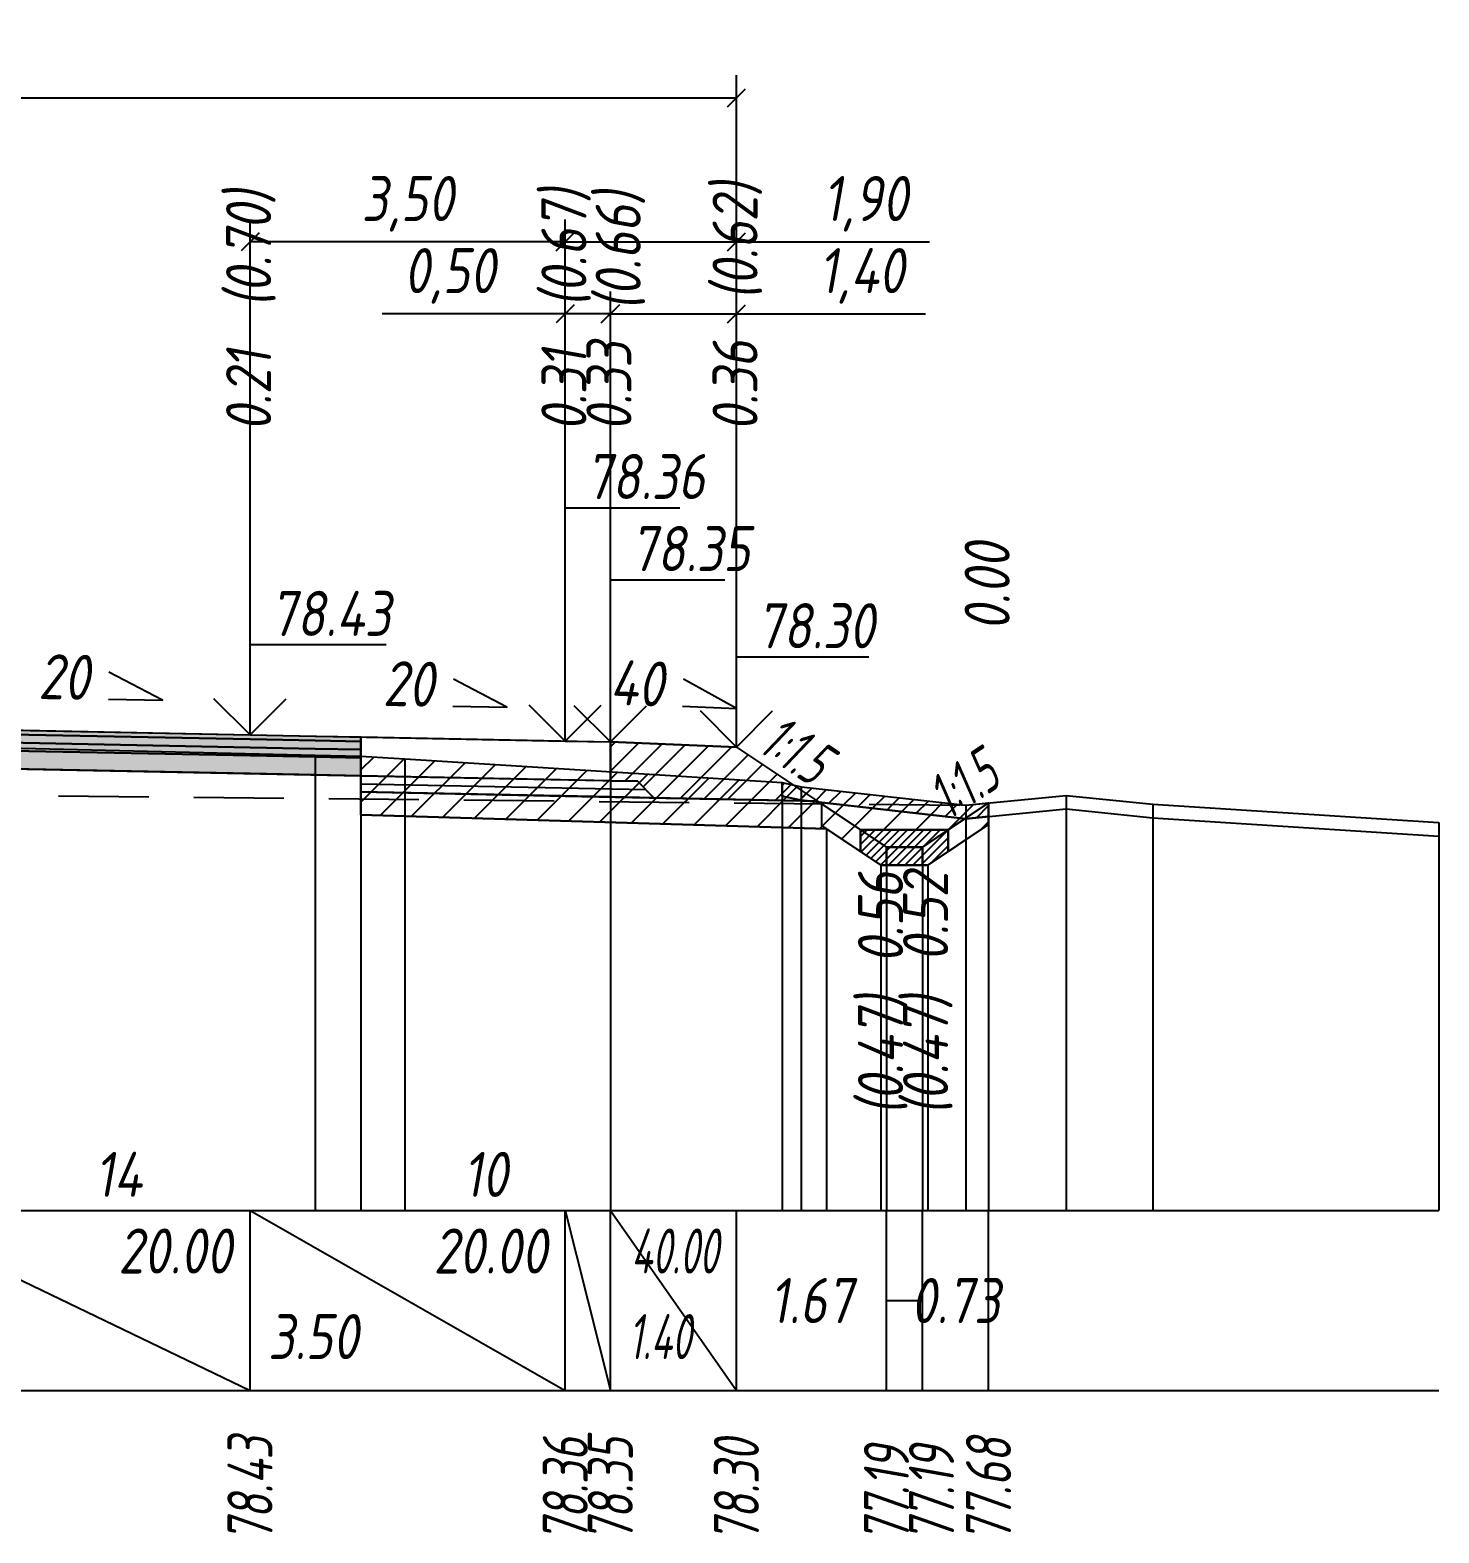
# Model space of a CAD drawing. Extents: x -717 to 1451, y -133302 to 233.
# Drawn here: x 164.5 to 242.7, y -30677.9 to -30594.5 of the extents above; entities that cross this region are included whole.
import ezdxf
from ezdxf.enums import TextEntityAlignment as Align

# ---------------------------------------------------------------- set-up
doc = ezdxf.new("R2010")
doc.units = 0
doc.linetypes.add('штриховая', pattern=[0.75, 0.5, -0.25])
for name, color, linetype in [('Интерполированный поперечник', 2, 'Continuous'), ('Код_514', 1, 'Continuous'), ('Контур_0', 7, 'Continuous'), ('Контур_2521', 7, 'Continuous'), ('Контур_2564', 7, 'Continuous'), ('Контур_2660', 7, 'Continuous'), ('Контур_2665', 7, 'Continuous'), ('Контур_400', 7, 'Continuous'), ('Контур_508', 7, 'Continuous'), ('Контур_512', 7, 'Continuous'), ('Контур_513', 7, 'Continuous'), ('Контур_818', 7, 'Continuous'), ('Красный поперечник', 1, 'Continuous'), ('Объём_2501', 7, 'Continuous'), ('Объём_2564', 7, 'Continuous'), ('Объём_2650', 7, 'Continuous'), ('Объём_2660', 7, 'Continuous'), ('Объём_2661', 7, 'Continuous'), ('Объём_2662', 7, 'Continuous'), ('Объём_2663', 7, 'Continuous'), ('Объём_2664', 7, 'Continuous'), ('Объём_2665', 7, 'Continuous'), ('Объём_2666', 7, 'Continuous'), ('Объём_2667', 7, 'Continuous'), ('Объём_2668', 7, 'Continuous'), ('Объём_2669', 7, 'Continuous'), ('Объём_2675', 7, 'Continuous'), ('Объём_2753', 7, 'Continuous'), ('Откосы', 7, 'Continuous'), ('Отметки покрытия', 7, 'Continuous'), ('Рабочие отметки', 7, 'Continuous'), ('Рабочие отметки доп.', 7, 'Continuous'), ('Слои выравнивания', 7, 'Continuous'), ('Таблица', 7, 'Continuous'), ('Уклоны проезжей части', 7, 'Continuous'), ('Черный поперечник', 3, 'Continuous')]:
    doc.layers.add(name, color=color, linetype=linetype)
for name, color, linetype, true_color in [('Контур_2540', 2, 'Continuous', 0xffff00), ('Контур_2560', 2, 'Continuous', 0xffff00), ('Контур_2561', 7, 'Continuous', 0xff8040), ('Контур_2562', 3, 'Continuous', 0x00ff00), ('Контур_2563', 7, 'Continuous', 0xff8000), ('Контур_2570', 7, 'Continuous', 0x80ff00), ('Контур_2583', 3, 'Continuous', 0x00ff00), ('Контур_2584', 3, 'Continuous', 0x00ff00), ('Контур_2725', 7, 'Continuous', 0x323232), ('Контур_2736', 4, 'Continuous', 0x00ffff), ('Контур_2737', 4, 'Continuous', 0x00ffff), ('Контур_2738', 4, 'Continuous', 0x00ffff), ('Контур_2739', 4, 'Continuous', 0x00ffff), ('Контур_2741', 4, 'Continuous', 0x00ffff), ('Контур_2742', 4, 'Continuous', 0x00ffff), ('Контур_2743', 4, 'Continuous', 0x00ffff), ('Контур_2744', 7, 'Continuous', 0xa4ffff), ('Контур_2745', 7, 'Continuous', 0xa4ffff), ('Контур_2747', 4, 'Continuous', 0x00ffff), ('Контур_2748', 4, 'Continuous', 0x00ffff), ('Контур_2749', 4, 'Continuous', 0x00ffff), ('Контур_2750', 4, 'Continuous', 0x00ffff), ('Контур_2751', 4, 'Continuous', 0x00ffff), ('Контур_2752', 4, 'Continuous', 0x00ffff), ('Контур_2760', 7, 'Continuous', 0x323232), ('Контур_2761', 7, 'Continuous', 0x323232), ('Контур_2762', 7, 'Continuous', 0x323232), ('Контур_2763', 7, 'Continuous', 0x323232), ('Контур_402', 7, 'Continuous', 0xff6464), ('Контур_703', 4, 'Continuous', 0x00ffff), ('Контур_705', 4, 'Continuous', 0x00ffff), ('Контур_707', 4, 'Continuous', 0x00ffff), ('Контур_720', 131, 'Continuous', 0xaaffff), ('Объём_2500', 7, 'Continuous', 0xc0c0c0), ('Объём_2520', 7, 'Continuous', 0x80ffff), ('Объём_2540', 2, 'Continuous', 0xffff00), ('Объём_2560', 2, 'Continuous', 0xffff00), ('Объём_2561', 7, 'Continuous', 0xff8040), ('Объём_2562', 3, 'Continuous', 0x00ff00), ('Объём_2563', 7, 'Continuous', 0xff8000), ('Объём_2570', 7, 'Continuous', 0x80ff00), ('Объём_2583', 3, 'Continuous', 0x00ff00), ('Объём_2584', 3, 'Continuous', 0x00ff00), ('Объём_2591', 3, 'Continuous', 0x00ff00), ('Объём_2595', 3, 'Continuous', 0x00ff00), ('Объём_2600', 7, 'Continuous', 0x808000), ('Объём_2620', 2, 'Continuous', 0xffff00), ('Объём_2746', 2, 'Continuous', 0xffff00)]:
    doc.layers.add(name, color=color, linetype=linetype, true_color=true_color)
doc.styles.get("Standard").update_dxf_attribs({"font": 'txt', "height": 2.5})
doc.styles.add('М', font='romand.shx', dxfattribs={"width": 0.8, "oblique": 10, "height": 2.5})
doc.dimstyles.new('ISO-25', dxfattribs={"dimtxt": 2.5, "dimasz": 2.5, "dimexe": 1.25, "dimexo": 0.625, "dimtad": 1, "dimtxsty": 'Standard', "dimcen": 2.5, "dimadec": 0, "dimazin": 0, "dimtfac": 1, "dimtmove": 0, "dimatfit": 3, "dimfxl": 1, "dimarcsym": 0})

# ---------------------------------------------------------------- blocks, each defined once
blk = doc.blocks.new('_Oblique')
at = {"color": 0, "linetype": 'ByBlock', "lineweight": -2}
blk.add_line((-0.5, -0.5), (0.5, 0.5), dxfattribs=at)
blk = doc.blocks.new('*D697')
at = {"color": 0, "lineweight": -2, "transparency": 16777216}
for p, q in [((196.738, -30633.441), (196.738, -30609.001)), ((203.738, -30633.721), (203.738, -30609.001)), ((196.738, -30610.251), (203.738, -30610.251)), ((203.738, -30610.251), (214.228, -30610.251))]:
    blk.add_line(p, q, dxfattribs=at)
at = {"layer": 'Defpoints', "color": 0, "transparency": 16777216}
for p in [(203.738, -30610.251), (196.738, -30634.066), (203.738, -30634.346)]:
    blk.add_point(p, dxfattribs=at)
at = {"color": 0, "lineweight": -2, "transparency": 16777216, "rotation": 180}
blk.add_blockref('_Oblique', (196.738, -30610.251), dxfattribs=at)
at = {"color": 0, "lineweight": -2, "transparency": 16777216}
blk.add_blockref('_Oblique', (203.738, -30610.251), dxfattribs=at)
at = {"color": 0, "transparency": 16777216, "insert": (210.688, -30608.138), "char_height": 2.5, "width": 8.75, "attachment_point": 5, "style": 'М'}
blk.add_mtext('1,40', dxfattribs=at)
blk = doc.blocks.new('*D699')
at = {"color": 0, "lineweight": -2, "transparency": 16777216}
for p, q in [((194.238, -30633.391), (194.238, -30609.001)), ((196.738, -30633.441), (196.738, -30609.001)), ((194.238, -30610.251), (184.067, -30610.251)), ((196.738, -30610.251), (194.238, -30610.251))]:
    blk.add_line(p, q, dxfattribs=at)
at = {"layer": 'Defpoints', "color": 0, "transparency": 16777216}
for p in [(196.738, -30610.251), (194.238, -30634.016), (196.738, -30634.066)]:
    blk.add_point(p, dxfattribs=at)
at = {"color": 0, "lineweight": -2, "transparency": 16777216, "rotation": 180}
blk.add_blockref('_Oblique', (194.238, -30610.251), dxfattribs=at)
at = {"color": 0, "lineweight": -2, "transparency": 16777216}
blk.add_blockref('_Oblique', (196.738, -30610.251), dxfattribs=at)
at = {"color": 0, "transparency": 16777216, "insert": (187.829, -30608.138), "char_height": 2.5, "width": 9.16667, "attachment_point": 5, "style": 'М'}
blk.add_mtext('0,50', dxfattribs=at)
blk = doc.blocks.new('*D701')
at = {"color": 0, "lineweight": -2, "transparency": 16777216}
for p, q in [((176.738, -30633.041), (176.738, -30605.001)), ((194.238, -30633.391), (194.238, -30605.001)), ((194.238, -30606.251), (176.738, -30606.251))]:
    blk.add_line(p, q, dxfattribs=at)
at = {"layer": 'Defpoints', "color": 0, "transparency": 16777216}
for p in [(176.738, -30606.251), (176.738, -30633.666), (194.238, -30634.016)]:
    blk.add_point(p, dxfattribs=at)
at = {"color": 0, "lineweight": -2, "transparency": 16777216, "rotation": 180}
blk.add_blockref('_Oblique', (176.738, -30606.251), dxfattribs=at)
at = {"color": 0, "lineweight": -2, "transparency": 16777216}
blk.add_blockref('_Oblique', (194.238, -30606.251), dxfattribs=at)
at = {"color": 0, "transparency": 16777216, "insert": (185.488, -30604.138), "char_height": 2.5, "width": 9.58333, "attachment_point": 5, "style": 'М'}
blk.add_mtext('3,50', dxfattribs=at)
blk = doc.blocks.new('*D702')
at = {"color": 0, "lineweight": -2, "transparency": 16777216}
for p, q in [((194.238, -30633.391), (194.238, -30605.001)), ((203.738, -30633.721), (203.738, -30605.001)), ((194.238, -30606.251), (203.738, -30606.251)), ((203.738, -30606.251), (214.448, -30606.251))]:
    blk.add_line(p, q, dxfattribs=at)
at = {"layer": 'Defpoints', "color": 0, "transparency": 16777216}
for p in [(194.238, -30606.251), (194.238, -30634.016), (203.738, -30634.346)]:
    blk.add_point(p, dxfattribs=at)
at = {"color": 0, "lineweight": -2, "transparency": 16777216, "rotation": 180}
blk.add_blockref('_Oblique', (194.238, -30606.251), dxfattribs=at)
at = {"color": 0, "lineweight": -2, "transparency": 16777216}
blk.add_blockref('_Oblique', (203.738, -30606.251), dxfattribs=at)
at = {"color": 0, "transparency": 16777216, "insert": (210.908, -30604.138), "char_height": 2.5, "width": 8.75, "attachment_point": 5, "style": 'М'}
blk.add_mtext('1,90', dxfattribs=at)
blk = doc.blocks.new('*D704')
at = {"color": 0, "lineweight": -2, "transparency": 16777216}
for p, q in [((108.238, -30633.721), (108.238, -30597.001)), ((203.738, -30633.721), (203.738, -30597.001)), ((108.238, -30598.251), (203.738, -30598.251))]:
    blk.add_line(p, q, dxfattribs=at)
at = {"layer": 'Defpoints', "color": 0, "transparency": 16777216}
for p in [(203.738, -30598.251), (108.238, -30634.346), (203.738, -30634.346)]:
    blk.add_point(p, dxfattribs=at)
at = {"color": 0, "lineweight": -2, "transparency": 16777216, "rotation": 180}
blk.add_blockref('_Oblique', (108.238, -30598.251), dxfattribs=at)
at = {"color": 0, "lineweight": -2, "transparency": 16777216}
blk.add_blockref('_Oblique', (203.738, -30598.251), dxfattribs=at)
at = {"color": 0, "transparency": 16777216, "insert": (155.988, -30596.138), "char_height": 2.5, "width": 10.41667, "attachment_point": 5, "style": 'М'}
blk.add_mtext('19,10', dxfattribs=at)

msp = doc.modelspace()

# ---------------------------------------------------------------- hatches: boundary and pattern name
at = {"layer": 'Объём_2563'}
h = msp.add_hatch(dxfattribs=at)
h.set_pattern_fill('ANSI31', color=256, scale=0.3)
h.paths.add_polyline_path([(199.157, -30637.102), (198.238, -30636.183), (196.738, -30636.153), (196.738, -30634.003), (203.738, -30634.283), (208.238, -30637.283)])
at = {"layer": 'Объём_2570'}
h = msp.add_hatch(dxfattribs=at)
h.set_pattern_fill('ANSI31', color=256, scale=0.2)
h.paths.add_polyline_path([(207.334, -30636.484), (216.461, -30637.513), (217.731, -30637.389), (217.731, -30638.139), (216.461, -30638.263), (207.334, -30637.234), (206.277, -30637.01), (206.277, -30636.26)])
at = {"layer": 'Объём_2600'}
h = msp.add_hatch(dxfattribs=at)
h.set_pattern_fill('ANSI31', color=6, scale=0.4)
h.paths.add_polyline_path([(217.731, -30638.591), (215.497, -30640.079), (215.497, -30638.878), (210.629, -30638.878), (210.629, -30640.079), (208.742, -30638.821), (182.89, -30638.045), (182.89, -30634.799), (185.327, -30634.941), (206.277, -30636.26), (206.277, -30637.01), (207.334, -30637.234), (216.461, -30638.263), (217.731, -30638.139)])
at = {"layer": 'Объём_2620'}
h = msp.add_hatch(dxfattribs=at)
h.set_pattern_fill('ANSI31', color=2, scale=0.1)
h.paths.add_polyline_path([(210.629, -30638.878), (215.497, -30638.878), (215.497, -30640.079), (214.366, -30640.834), (211.761, -30640.834), (210.629, -30640.079)])
at = {"layer": 'Слои выравнивания'}
for color, points in [(2, [(155.988, -30633.188), (157.835, -30633.225), (176.738, -30633.603), (180.358, -30633.676), (182.89, -30633.726), (182.89, -30633.976), (180.358, -30633.926), (176.738, -30633.853), (157.835, -30633.475), (155.988, -30633.438)]), (3, [(155.988, -30633.438), (157.835, -30633.475), (176.738, -30633.853), (180.358, -30633.926), (182.89, -30633.976), (182.89, -30634.426), (180.358, -30634.376), (176.738, -30634.303), (157.835, -30633.925), (155.988, -30633.888)]), (4, [(155.988, -30633.888), (157.835, -30633.925), (176.738, -30634.303), (180.358, -30634.376), (182.89, -30634.426), (182.89, -30634.876), (180.358, -30634.826), (176.738, -30634.753), (157.835, -30634.375), (155.988, -30634.338)]), (5, [(155.988, -30634.338), (157.835, -30634.375), (176.738, -30634.753), (180.358, -30634.826), (182.89, -30634.876), (182.89, -30635.876), (180.358, -30635.826), (176.738, -30635.753), (157.835, -30635.375), (155.988, -30635.338)])]:
    msp.add_hatch(color=color, dxfattribs=at).paths.add_polyline_path(points)

# ---------------------------------------------------------------- linework, layer by layer
at = {"layer": 'Интерполированный поперечник', "linetype": 'штриховая', "ltscale": 10, "flags": 128}
msp.add_lwpolyline([(106.117, -30636.365), (216.461, -30637.513)], dxfattribs=at)
at = {"layer": 'Код_514'}
for p, q in [((155.988, -30660), (176.738, -30670)), ((176.738, -30670), (176.738, -30660)), ((176.738, -30660), (194.238, -30670)), ((194.238, -30670), (194.238, -30660)), ((194.238, -30660), (196.738, -30670)), ((196.738, -30670), (196.738, -30660)), ((196.738, -30660), (203.738, -30670)), ((203.738, -30670), (203.738, -30660)), ((212.063, -30670), (212.063, -30660)), ((214.063, -30670), (214.063, -30660)), ((217.731, -30670), (217.731, -30660)), ((212.063, -30665), (214.063, -30665))]:
    msp.add_line(p, q, dxfattribs=at)
at = {"layer": 'Контур_0', "flags": 128}
for points in [[(182.89, -30633.726), (196.738, -30634.003), (196.738, -30636.153), (182.89, -30635.876), (182.89, -30633.726), (182.89, -30633.726)], [(203.738, -30634.283), (208.458, -30637.43), (208.458, -30637.43), (208.458, -30637.43), (208.458, -30637.43), (208.458, -30637.43), (208.458, -30637.43), (208.458, -30637.43), (208.458, -30637.43), (208.458, -30637.43), (208.458, -30637.43), (208.458, -30637.43), (208.458, -30637.43), (208.458, -30637.43), (208.458, -30637.43), (212.063, -30639.834)], [(203.738, -30634.283), (208.458, -30637.43), (208.458, -30637.43), (208.458, -30637.43), (208.458, -30637.43), (208.458, -30637.43), (208.458, -30637.43), (208.458, -30637.43), (208.458, -30637.43), (208.458, -30637.43), (208.458, -30637.43), (208.458, -30637.43), (208.458, -30637.43), (208.458, -30637.43), (208.458, -30637.43), (212.063, -30639.834), (214.063, -30639.834), (217.731, -30637.389), (217.731, -30637.389), (217.731, -30637.389), (217.731, -30637.389), (217.731, -30637.389), (217.731, -30637.389), (217.731, -30637.389), (217.731, -30637.389), (217.731, -30637.389), (217.731, -30637.389), (217.731, -30637.389), (217.731, -30637.389), (217.731, -30637.389)], [(196.738, -30637.053), (182.89, -30636.776), (182.89, -30635.876), (198.238, -30636.183), (199.157, -30637.102), (196.738, -30637.053), (196.738, -30637.053)], [(196.738, -30636.153), (198.238, -30636.183), (199.157, -30637.102), (208.238, -30637.283)]]:
    msp.add_lwpolyline(points, dxfattribs=at)
at = {"layer": 'Контур_2521', "color": 250, "flags": 128}
msp.add_lwpolyline([(182.89, -30636.326), (198.697, -30636.642)], dxfattribs=at)
at = {"layer": 'Контур_2540', "flags": 128}
msp.add_lwpolyline([(194.238, -30637.003), (208.238, -30637.283), (208.458, -30637.43), (208.458, -30638.631), (208.742, -30638.821), (182.89, -30638.045), (182.89, -30636.776), (194.238, -30637.003), (194.238, -30637.003)], dxfattribs=at)
at = {"layer": 'Контур_2560', "flags": 128}
msp.add_lwpolyline([(196.738, -30634.003), (203.738, -30634.283), (203.738, -30634.283), (203.738, -30634.283)], dxfattribs=at)
at = {"layer": 'Контур_2561', "flags": 128}
msp.add_lwpolyline([(196.738, -30634.003), (196.738, -30634.003), (203.738, -30634.283), (203.738, -30634.283), (196.738, -30634.003)], dxfattribs=at)
at = {"layer": 'Контур_2562', "flags": 128}
msp.add_lwpolyline([(203.738, -30634.283), (203.738, -30634.283), (203.738, -30634.283), (203.738, -30634.283), (203.738, -30634.283)], dxfattribs=at)
at = {"layer": 'Контур_2563', "flags": 128}
msp.add_lwpolyline([(199.157, -30637.102), (198.238, -30636.183), (196.738, -30636.153), (196.738, -30634.003), (203.738, -30634.283), (208.238, -30637.283), (199.157, -30637.102), (199.157, -30637.102)], dxfattribs=at)
at = {"layer": 'Контур_2564', "flags": 128}
msp.add_lwpolyline([(196.738, -30634.003), (203.738, -30634.283)], dxfattribs=at)
at = {"layer": 'Контур_2570', "flags": 128}
msp.add_lwpolyline([(80, -30638.7), (83.982, -30638.621), (85.246, -30638.559), (106.117, -30637.115), (106.117, -30637.115), (106.224, -30637.097), (106.329, -30636.943), (106.329, -30636.193), (129.714, -30634.935), (132.616, -30634.749), (155.084, -30634.254), (155.988, -30634.233), (157.835, -30634.191), (180.358, -30634.739), (182.89, -30634.799), (185.327, -30634.941), (206.277, -30636.26), (206.277, -30637.01), (207.334, -30637.234), (216.461, -30638.263), (216.461, -30638.263), (222.033, -30637.718), (226.852, -30638.205), (242.731, -30639.229)], dxfattribs=at)
at = {"layer": 'Контур_2583', "flags": 128}
for points in [[(212.063, -30639.834), (208.458, -30637.43), (208.458, -30638.631), (211.761, -30640.834), (212.063, -30640.834), (212.063, -30639.834)], [(217.731, -30638.591), (217.731, -30637.389), (214.063, -30639.834), (214.063, -30640.834), (214.366, -30640.834), (217.731, -30638.591)]]:
    msp.add_lwpolyline(points, dxfattribs=at)
at = {"layer": 'Контур_2584', "flags": 128}
msp.add_lwpolyline([(212.063, -30639.834), (212.063, -30640.834), (214.063, -30640.834), (214.063, -30639.834), (212.063, -30639.834)], dxfattribs=at)
at = {"layer": 'Контур_2660', "flags": 128}
msp.add_lwpolyline([(182.89, -30638.045), (208.742, -30638.821)], dxfattribs=at)
at = {"layer": 'Контур_2665', "flags": 128}
msp.add_lwpolyline([(203.738, -30634.283), (203.738, -30634.283)], dxfattribs=at)
at = {"layer": 'Контур_2725', "flags": 128}
msp.add_lwpolyline([(132.616, -30635.806), (135.238, -30635.753), (155.084, -30635.356), (155.988, -30635.338), (157.835, -30635.375), (176.738, -30635.753), (180.358, -30635.826), (182.89, -30635.876)], dxfattribs=at)
at = {"layer": 'Контур_2736', "flags": 128}
for points in [[(203.738, -30634.283), (208.458, -30637.43)], [(208.458, -30637.43), (212.063, -30639.834)]]:
    msp.add_lwpolyline(points, dxfattribs=at)
at = {"layer": 'Контур_2737', "flags": 128}
msp.add_lwpolyline([(208.458, -30637.43), (208.458, -30637.43)], dxfattribs=at)
at = {"layer": 'Контур_2738', "flags": 128}
msp.add_lwpolyline([(208.458, -30637.43), (208.458, -30637.43)], dxfattribs=at)
at = {"layer": 'Контур_2739', "flags": 128}
msp.add_lwpolyline([(208.458, -30637.43), (208.458, -30637.43)], dxfattribs=at)
at = {"layer": 'Контур_2741', "flags": 128}
msp.add_lwpolyline([(217.731, -30637.389), (217.731, -30637.389)], dxfattribs=at)
at = {"layer": 'Контур_2742', "flags": 128}
msp.add_lwpolyline([(217.731, -30637.389), (217.731, -30637.389)], dxfattribs=at)
at = {"layer": 'Контур_2743', "flags": 128}
msp.add_lwpolyline([(217.731, -30637.389), (217.731, -30637.389)], dxfattribs=at)
at = {"layer": 'Контур_2744', "flags": 128}
msp.add_lwpolyline([(217.731, -30637.389), (217.731, -30637.389)], dxfattribs=at)
msp.add_lwpolyline([(217.731, -30637.389), (217.731, -30637.389)], dxfattribs=at)
msp.add_lwpolyline([(217.731, -30637.389), (217.731, -30637.389)], dxfattribs=at)
msp.add_lwpolyline([(217.731, -30637.389), (217.731, -30637.389)], dxfattribs=at)
msp.add_lwpolyline([(217.731, -30637.389), (217.731, -30637.389)], dxfattribs=at)
msp.add_lwpolyline([(217.731, -30637.389), (217.731, -30637.389)], dxfattribs=at)
at = {"layer": 'Контур_2745', "flags": 128}
msp.add_lwpolyline([(208.458, -30637.43), (208.458, -30637.43)], dxfattribs=at)
msp.add_lwpolyline([(208.458, -30637.43), (208.458, -30637.43)], dxfattribs=at)
msp.add_lwpolyline([(208.458, -30637.43), (208.458, -30637.43)], dxfattribs=at)
msp.add_lwpolyline([(208.458, -30637.43), (208.458, -30637.43)], dxfattribs=at)
msp.add_lwpolyline([(208.458, -30637.43), (208.458, -30637.43)], dxfattribs=at)
msp.add_lwpolyline([(208.458, -30637.43), (208.458, -30637.43)], dxfattribs=at)
at = {"layer": 'Контур_2747', "flags": 128}
msp.add_lwpolyline([(208.458, -30637.43), (208.458, -30637.43)], dxfattribs=at)
at = {"layer": 'Контур_2748', "flags": 128}
msp.add_lwpolyline([(208.458, -30637.43), (208.458, -30637.43)], dxfattribs=at)
at = {"layer": 'Контур_2749', "flags": 128}
msp.add_lwpolyline([(208.458, -30637.43), (208.458, -30637.43)], dxfattribs=at)
at = {"layer": 'Контур_2750', "flags": 128}
msp.add_lwpolyline([(217.731, -30637.389), (217.731, -30637.389)], dxfattribs=at)
at = {"layer": 'Контур_2751', "flags": 128}
msp.add_lwpolyline([(217.731, -30637.389), (217.731, -30637.389)], dxfattribs=at)
at = {"layer": 'Контур_2752', "flags": 128}
msp.add_lwpolyline([(217.731, -30637.389), (217.731, -30637.389)], dxfattribs=at)
at = {"layer": 'Контур_2760', "flags": 128}
msp.add_lwpolyline([(132.616, -30633.656), (135.238, -30633.603), (155.084, -30633.206), (155.988, -30633.188), (157.835, -30633.225), (176.738, -30633.603), (180.358, -30633.676), (182.89, -30633.726)], dxfattribs=at)
at = {"layer": 'Контур_2761', "flags": 128}
msp.add_lwpolyline([(132.616, -30633.906), (135.238, -30633.853), (155.084, -30633.456), (155.988, -30633.438), (157.835, -30633.475), (176.738, -30633.853), (180.358, -30633.926), (182.89, -30633.976)], dxfattribs=at)
at = {"layer": 'Контур_2762', "flags": 128}
msp.add_lwpolyline([(132.616, -30634.356), (135.238, -30634.303), (155.084, -30633.906), (155.988, -30633.888), (157.835, -30633.925), (176.738, -30634.303), (180.358, -30634.376), (182.89, -30634.426)], dxfattribs=at)
at = {"layer": 'Контур_2763', "flags": 128}
msp.add_lwpolyline([(132.616, -30634.806), (135.238, -30634.753), (155.084, -30634.356), (155.988, -30634.338), (157.835, -30634.375), (176.738, -30634.753), (180.358, -30634.826), (182.89, -30634.876)], dxfattribs=at)
at = {"layer": 'Контур_400', "flags": 128}
msp.add_lwpolyline([(155.988, -30633.188), (176.738, -30633.603), (194.238, -30633.953), (194.238, -30633.953), (194.238, -30633.953), (194.238, -30633.953), (194.238, -30633.953), (194.238, -30633.953), (196.738, -30634.003)], dxfattribs=at)
at = {"layer": 'Контур_402', "flags": 128}
msp.add_lwpolyline([(104.811, -30638.774), (132.616, -30637.939), (132.616, -30635.806), (155.988, -30635.338), (182.89, -30635.876), (182.89, -30638.045), (208.742, -30638.821)], dxfattribs=at)
at = {"layer": 'Контур_508', "flags": 128}
msp.add_lwpolyline([(104, -30640), (104.811, -30638.774), (132.616, -30637.939), (132.616, -30635.806), (155.988, -30635.338), (182.89, -30635.876), (182.89, -30638.045), (208.742, -30638.821), (211.761, -30640.834), (212.063, -30640.834), (214.063, -30640.834), (214.366, -30640.834), (217.731, -30638.591)], dxfattribs=at)
at = {"layer": 'Контур_512', "flags": 128}
msp.add_lwpolyline([(182.89, -30638.045), (208.742, -30638.821), (211.761, -30640.834), (212.063, -30640.834), (214.063, -30640.834), (214.366, -30640.834), (217.731, -30638.591)], dxfattribs=at)
at = {"layer": 'Контур_513', "flags": 128}
msp.add_lwpolyline([(104, -30640), (104.811, -30638.774), (132.616, -30637.939), (132.616, -30635.806), (155.988, -30635.338), (182.89, -30635.876), (182.89, -30638.045), (208.742, -30638.821), (211.761, -30640.834), (212.063, -30640.834), (214.063, -30640.834), (214.366, -30640.834), (217.731, -30638.591)], dxfattribs=at)
at = {"layer": 'Контур_703', "flags": 128}
msp.add_lwpolyline([(203.738, -30634.283), (208.458, -30637.43)], dxfattribs=at)
at = {"layer": 'Контур_705', "flags": 128}
msp.add_lwpolyline([(208.458, -30637.43), (208.458, -30637.43)], dxfattribs=at)
at = {"layer": 'Контур_707', "flags": 128}
msp.add_lwpolyline([(214.063, -30639.834), (217.731, -30637.389)], dxfattribs=at)
at = {"layer": 'Контур_720', "flags": 128}
msp.add_lwpolyline([(212.063, -30639.834), (214.063, -30639.834)], dxfattribs=at)
at = {"layer": 'Контур_818', "flags": 128}
msp.add_lwpolyline([(105, -30637.192), (106.117, -30637.115), (106.117, -30637.115), (106.224, -30637.097), (106.329, -30636.943), (106.329, -30636.193), (129.714, -30634.935), (132.616, -30634.749), (155.084, -30634.254), (155.988, -30634.233), (157.835, -30634.191), (180.358, -30634.739), (182.89, -30634.799), (185.327, -30634.941), (206.277, -30636.26), (206.277, -30637.01), (207.334, -30637.234), (216.461, -30638.263), (216.461, -30638.263), (217.731, -30638.139)], dxfattribs=at)
at = {"layer": 'Красный поперечник'}
for p, q in [((155.988, -30633.188), (176.738, -30633.603)), ((176.738, -30633.603), (194.238, -30633.953)), ((194.238, -30633.953), (196.738, -30634.003)), ((196.738, -30634.003), (203.738, -30634.283)), ((203.738, -30634.283), (212.063, -30639.834)), ((214.063, -30639.834), (217.731, -30637.389)), ((182.89, -30638.045), (182.89, -30660)), ((208.742, -30638.821), (208.742, -30660)), ((217.731, -30638.591), (217.731, -30660)), ((212.063, -30639.834), (214.063, -30639.834)), ((211.761, -30640.834), (211.761, -30660)), ((212.063, -30640.834), (212.063, -30660)), ((214.063, -30640.834), (214.063, -30660)), ((214.366, -30640.834), (214.366, -30660))]:
    msp.add_line(p, q, dxfattribs=at)
at = {"layer": 'Объём_2500', "flags": 128}
msp.add_lwpolyline([(182.89, -30633.726), (196.738, -30634.003), (196.738, -30636.153), (182.89, -30635.876), (182.89, -30633.726), (182.89, -30633.726)], dxfattribs=at)
at = {"layer": 'Объём_2501', "flags": 128}
msp.add_lwpolyline([(155.988, -30633.188), (176.738, -30633.603), (194.238, -30633.953), (194.238, -30633.953), (194.238, -30633.953), (194.238, -30633.953), (194.238, -30633.953), (194.238, -30633.953), (196.738, -30634.003)], dxfattribs=at)
at = {"layer": 'Объём_2520', "color": 250, "flags": 128}
msp.add_lwpolyline([(196.738, -30637.053), (182.89, -30636.776), (182.89, -30635.876), (198.238, -30636.183), (199.157, -30637.102), (196.738, -30637.053), (196.738, -30637.053)], dxfattribs=at)
at = {"layer": 'Объём_2540', "flags": 128}
msp.add_lwpolyline([(194.238, -30637.003), (208.238, -30637.283), (208.458, -30637.43), (208.458, -30638.631), (208.742, -30638.821), (182.89, -30638.045), (182.89, -30636.776), (194.238, -30637.003), (194.238, -30637.003)], dxfattribs=at)
at = {"layer": 'Объём_2560', "flags": 128}
msp.add_lwpolyline([(196.738, -30634.003), (203.738, -30634.283), (203.738, -30634.283), (203.738, -30634.283)], dxfattribs=at)
at = {"layer": 'Объём_2561', "flags": 128}
msp.add_lwpolyline([(196.738, -30634.003), (196.738, -30634.003), (203.738, -30634.283), (203.738, -30634.283), (196.738, -30634.003)], dxfattribs=at)
at = {"layer": 'Объём_2562', "flags": 128}
msp.add_lwpolyline([(203.738, -30634.283), (203.738, -30634.283), (203.738, -30634.283), (203.738, -30634.283), (203.738, -30634.283)], dxfattribs=at)
at = {"layer": 'Объём_2563', "color": 250, "flags": 128}
msp.add_lwpolyline([(199.157, -30637.102), (198.238, -30636.183), (196.738, -30636.153), (196.738, -30634.003), (203.738, -30634.283), (208.238, -30637.283), (199.157, -30637.102), (199.157, -30637.102)], dxfattribs=at)
at = {"layer": 'Объём_2564', "flags": 128}
msp.add_lwpolyline([(196.738, -30634.003), (203.738, -30634.283)], dxfattribs=at)
at = {"layer": 'Объём_2570', "flags": 128}
msp.add_lwpolyline([(207.334, -30636.484), (216.461, -30637.513), (217.731, -30637.389), (217.731, -30638.139), (216.461, -30638.263), (207.334, -30637.234), (206.277, -30637.01), (206.277, -30636.26), (207.334, -30636.484), (207.334, -30636.484)], dxfattribs=at)
at = {"layer": 'Объём_2583', "flags": 128}
for points in [[(212.063, -30639.834), (208.458, -30637.43), (208.458, -30638.631), (211.761, -30640.834), (212.063, -30640.834), (212.063, -30639.834)], [(217.731, -30638.591), (217.731, -30637.389), (214.063, -30639.834), (214.063, -30640.834), (214.366, -30640.834), (217.731, -30638.591)]]:
    msp.add_lwpolyline(points, dxfattribs=at)
at = {"layer": 'Объём_2584', "flags": 128}
msp.add_lwpolyline([(212.063, -30639.834), (212.063, -30640.834), (214.063, -30640.834), (214.063, -30639.834), (212.063, -30639.834)], dxfattribs=at)
at = {"layer": 'Объём_2591', "flags": 128}
for points in [[(208.458, -30637.43), (212.063, -30639.834)], [(214.063, -30639.834), (217.731, -30637.389)]]:
    msp.add_lwpolyline(points, dxfattribs=at)
at = {"layer": 'Объём_2595', "flags": 128}
msp.add_lwpolyline([(212.063, -30639.834), (214.063, -30639.834)], dxfattribs=at)
at = {"layer": 'Объём_2620', "flags": 128}
msp.add_lwpolyline([(210.629, -30638.878), (215.497, -30638.878), (215.497, -30640.079), (214.366, -30640.834), (211.761, -30640.834), (210.629, -30640.079), (210.629, -30638.878), (210.629, -30638.878)], dxfattribs=at)
at = {"layer": 'Объём_2650', "color": 6, "flags": 128}
msp.add_lwpolyline([(217.731, -30638.591), (215.497, -30640.079), (215.497, -30638.878), (210.629, -30638.878), (210.629, -30640.079), (208.742, -30638.821), (182.89, -30638.045), (182.89, -30634.799), (185.327, -30634.941), (206.277, -30636.26), (206.277, -30637.01), (207.334, -30637.234), (216.461, -30638.263), (217.731, -30638.139), (217.731, -30638.591), (217.731, -30638.591)], dxfattribs=at)
at = {"layer": 'Объём_2660', "flags": 128}
msp.add_lwpolyline([(182.89, -30638.045), (208.742, -30638.821)], dxfattribs=at)
at = {"layer": 'Объём_2661', "flags": 128}
msp.add_lwpolyline([(203.738, -30634.283), (208.458, -30637.43), (210.629, -30638.878)], dxfattribs=at)
at = {"layer": 'Объём_2662', "flags": 128}
msp.add_lwpolyline([(215.497, -30638.878), (217.731, -30637.389)], dxfattribs=at)
at = {"layer": 'Объём_2663', "flags": 128}
for points in [[(210.629, -30638.878), (212.063, -30639.834)], [(214.063, -30639.834), (215.497, -30638.878)]]:
    msp.add_lwpolyline(points, dxfattribs=at)
at = {"layer": 'Объём_2664', "flags": 128}
msp.add_lwpolyline([(212.063, -30639.834), (214.063, -30639.834)], dxfattribs=at)
at = {"layer": 'Объём_2665', "flags": 128}
msp.add_lwpolyline([(203.738, -30634.283), (203.738, -30634.283)], dxfattribs=at)
at = {"layer": 'Объём_2666', "flags": 128}
for points in [[(203.738, -30634.283), (208.458, -30637.43)], [(208.458, -30637.43), (210.629, -30638.878)]]:
    msp.add_lwpolyline(points, dxfattribs=at)
at = {"layer": 'Объём_2667', "flags": 128}
for points in [[(208.458, -30637.43), (208.458, -30637.43)], [(217.731, -30637.389), (217.731, -30637.389)]]:
    msp.add_lwpolyline(points, dxfattribs=at)
at = {"layer": 'Объём_2668', "flags": 128}
for points in [[(208.458, -30637.43), (208.458, -30637.43)], [(217.731, -30637.389), (217.731, -30637.389)]]:
    msp.add_lwpolyline(points, dxfattribs=at)
at = {"layer": 'Объём_2669', "flags": 128}
for points in [[(208.458, -30637.43), (208.458, -30637.43)], [(217.731, -30637.389), (217.731, -30637.389)]]:
    msp.add_lwpolyline(points, dxfattribs=at)
at = {"layer": 'Объём_2675', "flags": 128}
for points in [[(208.458, -30637.43), (208.458, -30637.43)], [(208.458, -30637.43), (208.458, -30637.43)], [(208.458, -30637.43), (208.458, -30637.43)], [(208.458, -30637.43), (208.458, -30637.43)], [(208.458, -30637.43), (208.458, -30637.43)], [(208.458, -30637.43), (208.458, -30637.43)], [(217.731, -30637.389), (217.731, -30637.389)], [(217.731, -30637.389), (217.731, -30637.389)], [(217.731, -30637.389), (217.731, -30637.389)], [(217.731, -30637.389), (217.731, -30637.389)], [(217.731, -30637.389), (217.731, -30637.389)], [(217.731, -30637.389), (217.731, -30637.389)]]:
    msp.add_lwpolyline(points, dxfattribs=at)
at = {"layer": 'Объём_2746', "flags": 128}
msp.add_lwpolyline([(185.327, -30634.941), (206.277, -30636.26), (206.277, -30637.01), (207.334, -30637.234), (208.333, -30637.346), (212.063, -30639.834), (214.063, -30639.834), (216.426, -30638.259), (216.461, -30638.263), (217.731, -30638.139), (217.731, -30638.591), (214.366, -30640.834), (211.761, -30640.834), (208.742, -30638.821), (182.89, -30638.045), (182.89, -30634.799), (185.327, -30634.941), (185.327, -30634.941)], dxfattribs=at)
at = {"layer": 'Объём_2753', "flags": 128}
msp.add_lwpolyline([(182.89, -30633.726), (182.89, -30633.726)], dxfattribs=at)
at = {"layer": 'Откосы', "color": 1, "flags": 128}
for points in [[(168.876, -30631.629), (171.876, -30631.689), (168.906, -30630.129)], [(188.001, -30632.012), (191.001, -30632.072), (188.031, -30630.512)], [(200.741, -30632.024), (203.738, -30632.144), (200.801, -30630.526)]]:
    msp.add_lwpolyline(points, dxfattribs=at)
at = {"layer": 'Отметки покрытия', "color": 1}
for p, q in [((194.238, -30633.953), (194.238, -30621.003)), ((194.238, -30621.003), (200.588, -30621.003)), ((196.738, -30634.003), (196.738, -30625.003)), ((196.738, -30625.003), (203.088, -30625.003)), ((176.738, -30633.603), (176.738, -30628.603)), ((176.738, -30628.603), (184.288, -30628.603)), ((203.738, -30634.283), (203.738, -30629.283)), ((203.738, -30629.283), (211.088, -30629.283)), ((176.738, -30633.603), (174.738, -30631.603)), ((176.738, -30633.603), (178.738, -30631.603)), ((194.238, -30633.953), (192.238, -30631.953)), ((194.238, -30633.953), (196.238, -30631.953)), ((196.738, -30634.003), (194.738, -30632.003)), ((196.738, -30634.003), (198.738, -30632.003)), ((203.738, -30634.283), (201.738, -30632.283)), ((203.738, -30634.283), (205.738, -30632.283))]:
    msp.add_line(p, q, dxfattribs=at)
at = {"layer": 'Слои выравнивания'}
for p, q in [((182.89, -30633.726), (182.89, -30660)), ((196.738, -30634.003), (196.738, -30660))]:
    msp.add_line(p, q, dxfattribs=at)
at = {"layer": 'Слои выравнивания', "color": 2, "flags": 128}
msp.add_lwpolyline([(155.988, -30633.188), (157.835, -30633.225), (176.738, -30633.603), (180.358, -30633.676), (182.89, -30633.726), (182.89, -30633.976), (180.358, -30633.926), (176.738, -30633.853), (157.835, -30633.475), (155.988, -30633.438)], close=True, dxfattribs=at)
at = {"layer": 'Слои выравнивания', "color": 3, "flags": 128}
msp.add_lwpolyline([(155.988, -30633.438), (157.835, -30633.475), (176.738, -30633.853), (180.358, -30633.926), (182.89, -30633.976), (182.89, -30634.426), (180.358, -30634.376), (176.738, -30634.303), (157.835, -30633.925), (155.988, -30633.888)], close=True, dxfattribs=at)
at = {"layer": 'Слои выравнивания', "color": 4, "flags": 128}
msp.add_lwpolyline([(155.988, -30633.888), (157.835, -30633.925), (176.738, -30634.303), (180.358, -30634.376), (182.89, -30634.426), (182.89, -30634.876), (180.358, -30634.826), (176.738, -30634.753), (157.835, -30634.375), (155.988, -30634.338)], close=True, dxfattribs=at)
at = {"layer": 'Слои выравнивания', "color": 5, "flags": 128}
msp.add_lwpolyline([(155.988, -30634.338), (157.835, -30634.375), (176.738, -30634.753), (180.358, -30634.826), (182.89, -30634.876), (182.89, -30635.876), (180.358, -30635.826), (176.738, -30635.753), (157.835, -30635.375), (155.988, -30635.338)], close=True, dxfattribs=at)
at = {"layer": 'Таблица'}
for p, q in [((80, -30660), (242.731, -30660)), ((80, -30670), (242.731, -30670))]:
    msp.add_line(p, q, dxfattribs=at)
at = {"layer": 'Черный поперечник', "color": 7}
for p, q in [((180.358, -30634.739), (180.358, -30660)), ((182.89, -30634.799), (182.89, -30660)), ((185.327, -30634.941), (185.327, -30660)), ((206.277, -30636.26), (206.277, -30660)), ((207.334, -30636.484), (207.334, -30660)), ((222.033, -30636.968), (222.033, -30660)), ((226.852, -30637.455), (226.852, -30660)), ((216.461, -30637.513), (216.461, -30660)), ((242.731, -30638.479), (242.731, -30660))]:
    msp.add_line(p, q, dxfattribs=at)
at = {"layer": 'Черный поперечник', "flags": 128}
msp.add_lwpolyline([(80, -30637.95), (83.982, -30637.871), (85.246, -30637.809), (106.117, -30636.365), (106.224, -30636.347), (106.329, -30636.193), (129.714, -30634.935), (132.616, -30634.749), (155.084, -30634.254), (155.988, -30634.233), (157.835, -30634.191), (180.358, -30634.739), (182.89, -30634.799), (185.327, -30634.941), (206.277, -30636.26), (207.334, -30636.484), (216.461, -30637.513), (222.033, -30636.968), (226.852, -30637.455), (242.731, -30638.479)], dxfattribs=at)

# ---------------------------------------------------------------- texts
at = {"layer": 'Код_514', "style": 'М', "oblique": 10}
for s, width, p in [('20.00', 0.8, (175.738, -30661)), ('20.00', 0.8, (193.238, -30661)), ('40.00', 0.6, (202.738, -30661))]:
    msp.add_text(s, height=2.5, dxfattribs=dict(at, width=width)).set_placement(p, align=Align.TOP_RIGHT)
at = {"layer": 'Код_514', "style": 'М', "oblique": 10, "width": 0.8}
for s, p in [('1.67', (207.901, -30665)), ('0.73', (215.897, -30665))]:
    msp.add_text(s, height=2.5, dxfattribs=at).set_placement(p, align=Align.MIDDLE_CENTER)
at = {"layer": 'Код_514', "style": 'М', "oblique": 10}
for s, width, p in [('3.50', 0.8, (177.738, -30669)), ('1.40', 0.6, (197.738, -30669))]:
    msp.add_text(s, height=2.5, dxfattribs=dict(at, width=width)).set_placement(p, align=Align.BOTTOM_LEFT)
at = {"layer": 'Код_514', "style": 'М', "oblique": 10, "width": 0.7}
for s, p in [('78.43', (176.738, -30678.382)), ('78.36', (194.238, -30678.382)), ('78.35', (196.738, -30678.382)), ('78.30', (203.738, -30678.382)), ('77.68', (217.731, -30678.382)), ('77.19', (212.063, -30678.382)), ('77.19', (214.563, -30678.382))]:
    msp.add_text(s, height=2.5, rotation=90, dxfattribs=at).set_placement(p, align=Align.MIDDLE_LEFT)
at = {"layer": 'Отметки покрытия', "color": 1, "style": 'М', "oblique": 10, "width": 0.8}
for s, p in [('78.36', (195.379, -30621.272)), ('78.35', (197.879, -30625.272)), ('78.43', (177.879, -30628.872)), ('78.30', (204.879, -30629.552))]:
    msp.add_text(s, height=2.5, dxfattribs=at).set_placement(p, align=Align.BOTTOM_LEFT)
at = {"layer": 'Рабочие отметки', "color": 1, "style": 'М', "oblique": 10, "width": 0.8}
for s, p in [('0.33', (196.66, -30616.753)), ('0.21', (176.66, -30616.753)), ('0.31', (194.16, -30616.753)), ('0.36', (203.66, -30616.753)), ('0.00', (217.653, -30627.82))]:
    msp.add_text(s, height=2.5, rotation=90, dxfattribs=at).set_placement(p, align=Align.MIDDLE_LEFT)
for s, p in [('0.56', (211.735, -30641.204)), ('0.52', (214.235, -30641.204))]:
    msp.add_text(s, height=2.5, rotation=90, dxfattribs=at).set_placement(p, align=Align.MIDDLE_RIGHT)
at = {"layer": 'Рабочие отметки доп.', "color": 1, "style": 'М', "oblique": 10, "width": 0.8}
for s, p in [('(0.70)', (176.66, -30609.853)), ('(0.67)', (194.16, -30609.853)), ('(0.66)', (197.173, -30610.039)), ('(0.62)', (203.66, -30609.453))]:
    msp.add_text(s, height=2.5, rotation=90, dxfattribs=at).set_placement(p, align=Align.MIDDLE_LEFT)
for p in [(211.735, -30648.064), (214.235, -30648.064)]:
    msp.add_text('(0.47)', height=2.5, rotation=90, dxfattribs=at).set_placement(p, align=Align.MIDDLE_RIGHT)
at = {"layer": 'Слои выравнивания', "style": 'М', "oblique": 10, "width": 0.8}
for s, p in [('14', (169.439, -30660)), ('10', (189.814, -30660))]:
    msp.add_text(s, height=2.5, dxfattribs=at).set_placement(p, align=Align.BOTTOM_CENTER)
at = {"layer": 'Уклоны проезжей части', "color": 1, "style": 'М', "oblique": 10}
for s, rotation, width, p in [('20', 358.85423, 0.8, (166.383, -30632.396)), ('20', 358.85423, 0.8, (185.508, -30632.778)), ('40', 357.70938, 0.8, (198.149, -30632.741)), ('1:1.5', 326.30994, 0.6, (205.96, -30636.109)), ('1:1.5', 33.69007, 0.6, (217.456, -30637.985))]:
    msp.add_text(s, height=2.5, rotation=rotation, dxfattribs=dict(at, width=width)).set_placement(p, align=Align.BOTTOM_CENTER)

# ---------------------------------------------------------------- dimensions: what is measured, and where the dimension line sits
at = {"color": 5}
dim = msp.add_linear_dim(base=(203.738, -30598.251), p1=(108.238, -30634.346), p2=(203.738, -30634.346), angle=180, dimstyle='ISO-25', override={"dimasz": 1, "dimlfac": 0.2, "dimzin": 0, "dimtxsty": 'М', "dimblk1": 'Oblique', "dimblk2": 'Oblique', "dimsah": 1}, dxfattribs=at)
dim.commit()
dim.dimension.update_dxf_attribs({"geometry": '*D704', "text_midpoint": (155.988, -30596.138)})
dim = msp.add_linear_dim(base=(176.738, -30606.251), p1=(194.238, -30634.016), p2=(176.738, -30633.666), dimstyle='ISO-25', override={"dimasz": 1, "dimlfac": 0.2, "dimzin": 0, "dimtxsty": 'М', "dimblk1": 'Oblique', "dimblk2": 'Oblique', "dimsah": 1}, dxfattribs=at)
dim.commit()
dim.dimension.update_dxf_attribs({"geometry": '*D701', "text_midpoint": (185.488, -30604.138)})
dim = msp.add_linear_dim(base=(194.238, -30606.251), p1=(203.738, -30634.346), p2=(194.238, -30634.016), dimstyle='ISO-25', override={"dimasz": 1, "dimlfac": 0.2, "dimzin": 0, "dimtxsty": 'М', "dimblk1": 'Oblique', "dimblk2": 'Oblique', "dimsah": 1}, dxfattribs=at)
dim.commit()
dim.dimension.update_dxf_attribs({"geometry": '*D702', "text_midpoint": (210.908, -30606.251), "dimtype": 160})
for base, p1, p2, picture, middle in [((196.738, -30610.251), (194.238, -30634.016), (196.738, -30634.066), '*D699', (187.829, -30610.251)), ((203.738, -30610.251), (196.738, -30634.066), (203.738, -30634.346), '*D697', (210.688, -30610.251))]:
    dim = msp.add_linear_dim(base=base, p1=p1, p2=p2, angle=180, dimstyle='ISO-25', override={"dimasz": 1, "dimlfac": 0.2, "dimzin": 0, "dimtxsty": 'М', "dimblk1": 'Oblique', "dimblk2": 'Oblique', "dimsah": 1}, dxfattribs=at)
    dim.commit()
    dim.dimension.update_dxf_attribs({"geometry": picture, "text_midpoint": middle, "dimtype": 160})

doc.saveas('drawing.dxf')
